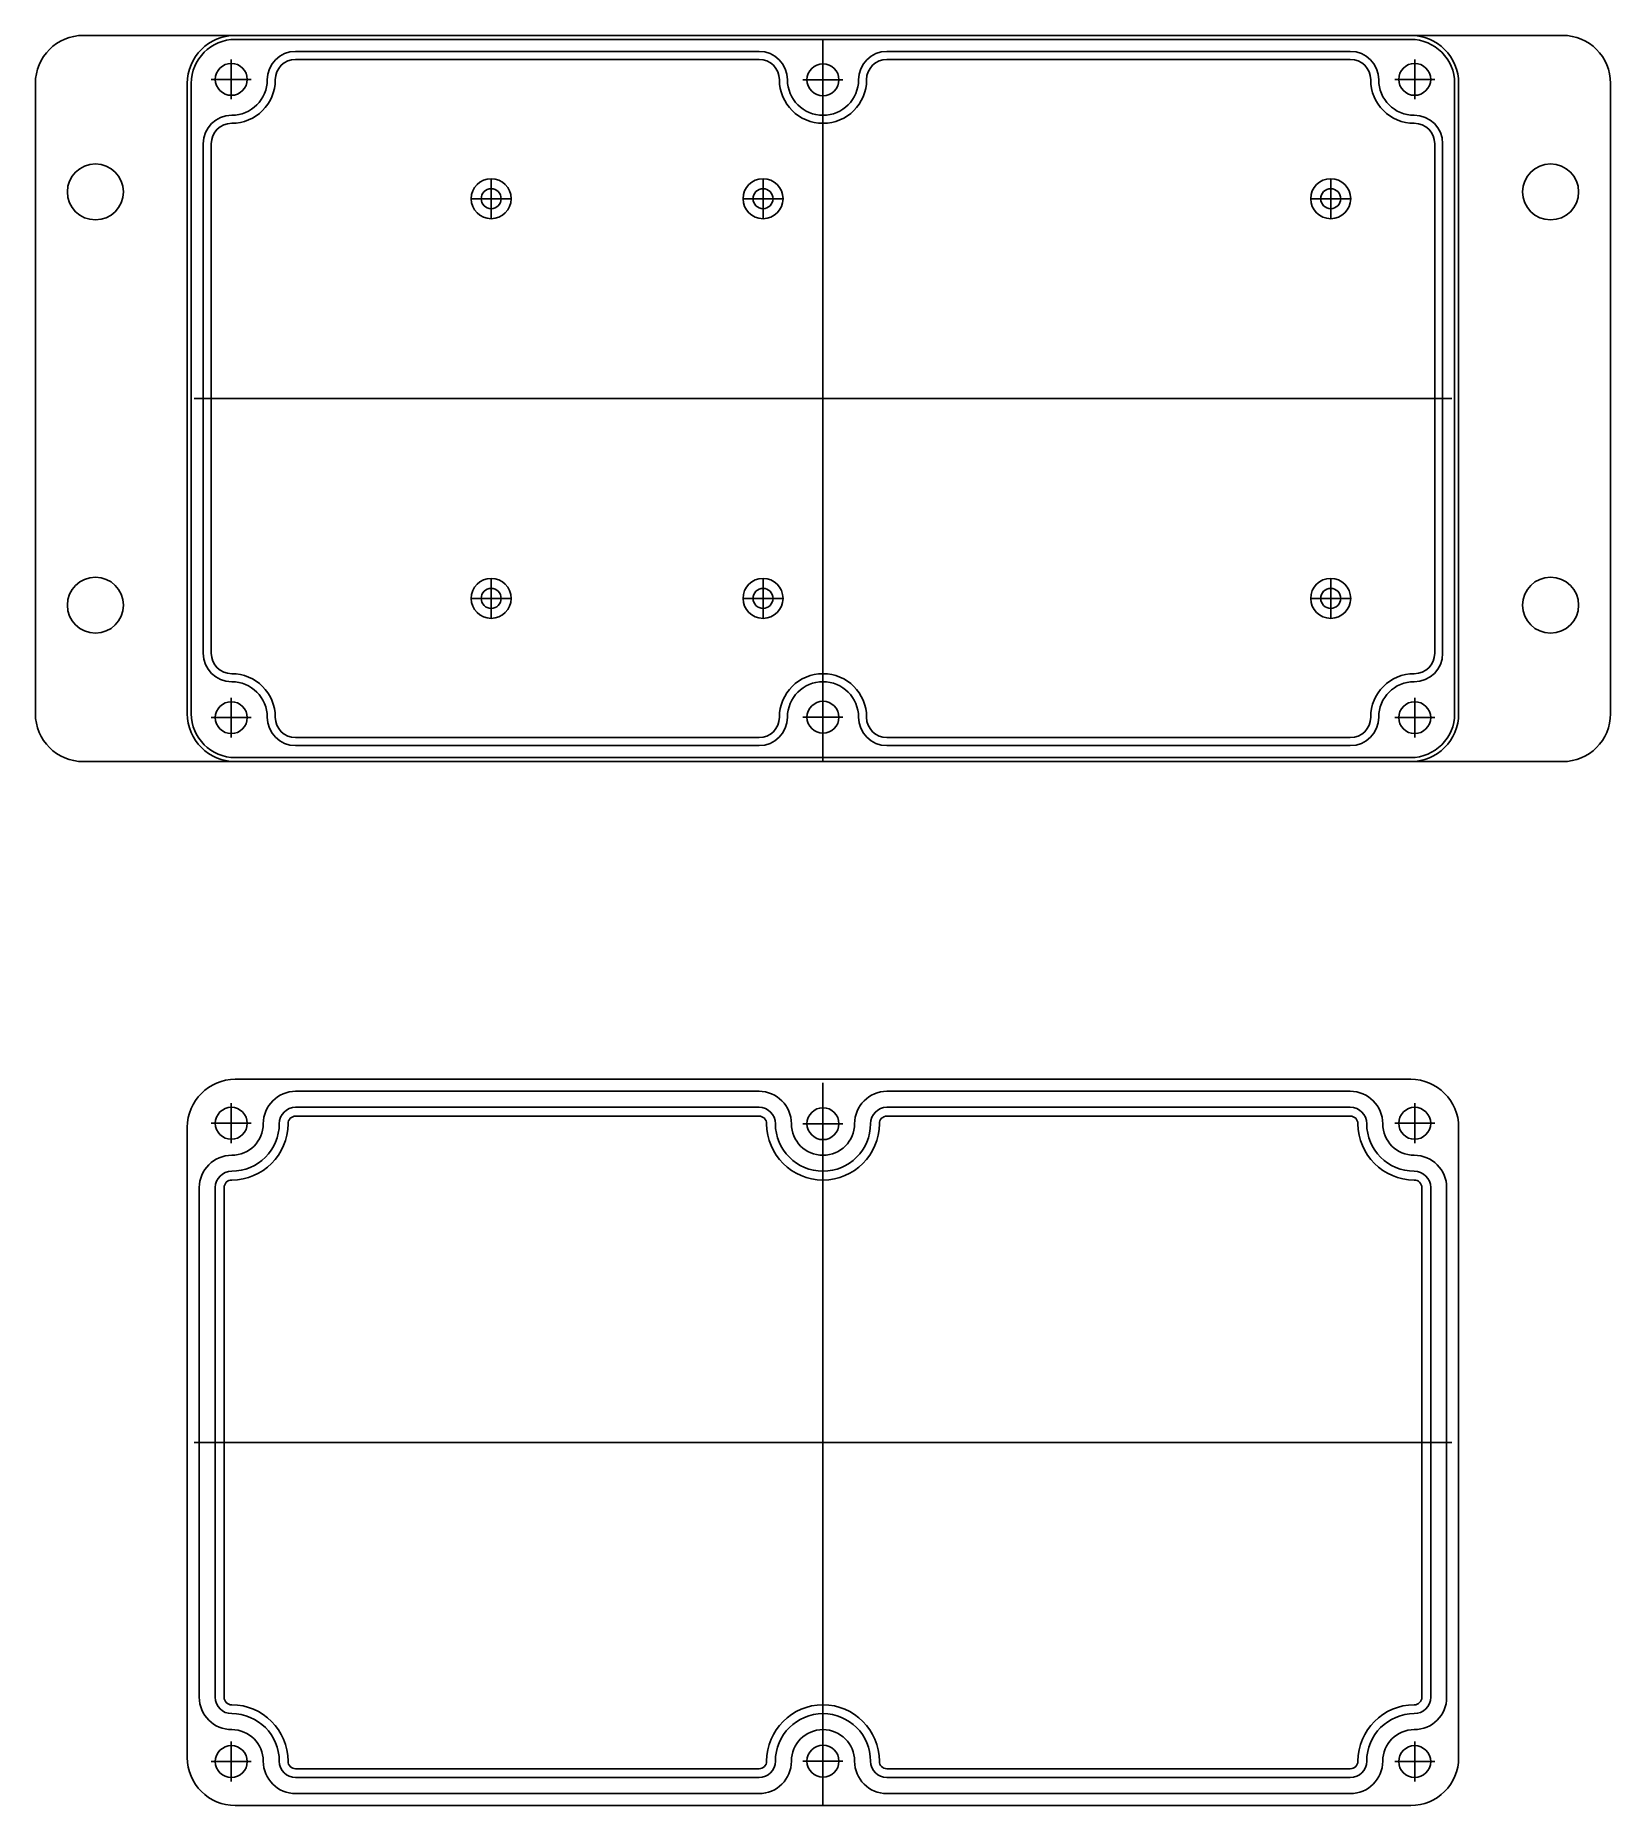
# Model space of a CAD drawing. Header units: millimetres. Extents: x 1121 to 1318, y 480 to 701.
import ezdxf

# ---------------------------------------------------------------- set-up
doc = ezdxf.new("R2010")
doc.units = ezdxf.units.MM
doc.layers.add('图层3', color=7, linetype='Continuous')

msp = doc.modelspace()

# ---------------------------------------------------------------- linework, layer by layer
for p, q in [((1311.57, 701.42), (1126.57, 701.42)), ((1292.57, 700.92), (1145.57, 700.92)), ((1219.07, 610.57), (1219.07, 700.99)), ((1211.07, 699.42), (1153.12, 699.42)), ((1211.07, 698.42), (1153.12, 698.42)), ((1285.02, 699.42), (1227.07, 699.42)), ((1285.02, 698.42), (1227.07, 698.42)), ((1120.57, 616.57), (1120.57, 695.42)), ((1139.57, 616.57), (1139.57, 695.42)), ((1140.07, 616.57), (1140.07, 695.42)), ((1298.07, 616.57), (1298.07, 695.42)), ((1298.57, 616.57), (1298.57, 695.42)), ((1317.57, 616.57), (1317.57, 695.42)), ((1141.57, 624.12), (1141.57, 687.87)), ((1142.57, 624.12), (1142.57, 687.87)), ((1295.57, 624.12), (1295.57, 687.87)), ((1296.57, 624.12), (1296.57, 687.87)), ((1297.72, 655.99), (1140.42, 655.99)), ((1211.07, 613.57), (1153.12, 613.57)), ((1285.02, 613.57), (1227.07, 613.57)), ((1211.07, 612.57), (1153.12, 612.57)), ((1285.02, 612.57), (1227.07, 612.57)), ((1311.57, 610.57), (1126.57, 610.57)), ((1292.57, 611.07), (1145.57, 611.07)), ((1292.57, 570.83), (1145.57, 570.83)), ((1211.07, 569.33), (1153.12, 569.33)), ((1219.07, 479.98), (1219.07, 570.4)), ((1285.02, 569.33), (1227.07, 569.33)), ((1211.07, 567.33), (1153.12, 567.33)), ((1285.02, 567.33), (1227.07, 567.33)), ((1139.57, 485.98), (1139.57, 564.83)), ((1211.07, 566.23), (1153.12, 566.23)), ((1285.02, 566.23), (1227.07, 566.23)), ((1298.57, 485.98), (1298.57, 564.83)), ((1141.07, 493.53), (1141.07, 557.28)), ((1143.07, 493.53), (1143.07, 557.28)), ((1144.17, 493.53), (1144.17, 557.28)), ((1293.97, 493.53), (1293.97, 557.28)), ((1295.07, 493.53), (1295.07, 557.28)), ((1297.07, 493.53), (1297.07, 557.28)), ((1297.72, 525.4), (1140.42, 525.4)), ((1211.07, 484.58), (1153.12, 484.58)), ((1211.07, 483.48), (1153.12, 483.48)), ((1285.02, 484.58), (1227.07, 484.58)), ((1285.02, 483.48), (1227.07, 483.48)), ((1211.07, 481.48), (1153.12, 481.48)), ((1285.02, 481.48), (1227.07, 481.48)), ((1292.57, 479.98), (1145.57, 479.98))]:
    msp.add_line(p, q)
for centre, radius, start, end in [((1126.57, 695.42), 6, 90, 180), ((1145.57, 695.42), 6, 90, 180), ((1145.57, 695.42), 5.5, 90, 180), ((1292.57, 695.42), 6, 360, 90), ((1292.57, 695.42), 5.5, 360, 90), ((1311.57, 695.42), 6, 360, 90), ((1153.12, 695.87), 3.55, 90, 180), ((1153.12, 695.87), 2.55, 90, 180), ((1211.07, 695.87), 3.55, 360, 90), ((1211.07, 695.87), 2.55, 360, 90), ((1227.07, 695.87), 3.55, 90, 180), ((1227.07, 695.87), 2.55, 90, 180), ((1285.02, 695.87), 3.55, 0, 90), ((1285.02, 695.87), 2.55, 0, 90), ((1145.12, 687.87), 3.55, 90, 180), ((1293.02, 687.87), 3.55, 0, 90), ((1145.12, 687.87), 2.55, 90, 180), ((1293.02, 687.87), 2.55, 0, 90), ((1145.12, 624.12), 3.55, 180, 270), ((1145.12, 624.12), 2.55, 180, 270), ((1293.02, 624.12), 2.55, 270, 0), ((1293.02, 624.12), 3.55, 270, 0), ((1126.57, 616.57), 6, 180, 270), ((1145.57, 616.57), 6, 180, 270), ((1145.57, 616.57), 5.5, 180, 270), ((1153.12, 616.12), 3.55, 180, 270), ((1153.12, 616.12), 2.55, 180, 270), ((1211.07, 616.12), 2.55, 270, 0), ((1211.07, 616.12), 3.55, 270, 0), ((1227.07, 616.12), 3.55, 180, 270), ((1227.07, 616.12), 2.55, 180, 270), ((1285.02, 616.12), 2.55, 270, 360), ((1285.02, 616.12), 3.55, 270, 360), ((1292.57, 616.57), 6, 270, 360), ((1292.57, 616.57), 5.5, 270, 360), ((1311.57, 616.57), 6, 270, 360), ((1145.57, 564.83), 6, 90, 180), ((1153.12, 565.28), 4.05, 90, 180), ((1211.07, 565.28), 4.05, 0, 90), ((1227.07, 565.28), 4.05, 90, 180), ((1285.02, 565.28), 4.05, 0, 90), ((1292.57, 564.83), 6, 0, 90), ((1153.12, 565.28), 2.05, 90, 180), ((1211.07, 565.28), 2.05, 0, 90), ((1227.07, 565.28), 2.05, 90, 180), ((1285.02, 565.28), 2.05, 0, 90), ((1153.12, 565.28), 0.95, 90, 180), ((1211.07, 565.28), 0.95, 0, 90), ((1227.07, 565.28), 0.95, 90, 180), ((1285.02, 565.28), 0.95, 0, 90), ((1145.12, 557.28), 4.05, 90, 180), ((1293.02, 557.28), 4.05, 0, 90), ((1145.12, 557.28), 2.05, 90, 180), ((1145.12, 557.28), 0.95, 90, 180), ((1293.02, 557.28), 2.05, 0, 90), ((1293.02, 557.28), 0.95, 0, 90), ((1145.12, 493.53), 4.05, 180, 270), ((1145.12, 493.53), 2.05, 180, 270), ((1145.12, 493.53), 0.95, 180, 270), ((1293.02, 493.53), 4.05, 270, 0), ((1293.02, 493.53), 2.05, 270, 0), ((1293.02, 493.53), 0.95, 270, 0), ((1145.57, 485.98), 6, 180, 270), ((1153.12, 485.53), 4.05, 180, 270), ((1153.12, 485.53), 2.05, 180, 270), ((1153.12, 485.53), 0.95, 180, 270), ((1211.07, 485.53), 4.05, 270, 0), ((1211.07, 485.53), 2.05, 270, 0), ((1211.07, 485.53), 0.95, 270, 0), ((1227.07, 485.53), 4.05, 180, 270), ((1227.07, 485.53), 2.05, 180, 270), ((1227.07, 485.53), 0.95, 180, 270), ((1285.02, 485.53), 4.05, 270, 0), ((1285.02, 485.53), 2.05, 270, 0), ((1285.02, 485.53), 0.95, 270, 0), ((1292.57, 485.98), 6, 270, 0)]:
    msp.add_arc(centre, radius, start, end)
at = {"layer": '图层3'}
for p, q in [((1145.07, 698.42), (1145.07, 693.42)), ((1219.07, 693.37), (1219.07, 698.37)), ((1293.07, 698.42), (1293.07, 693.42)), ((1142.57, 695.92), (1147.57, 695.92)), ((1216.57, 695.87), (1221.57, 695.87)), ((1295.57, 695.92), (1290.57, 695.92)), ((1177.57, 678.49), (1177.57, 683.49)), ((1211.57, 678.49), (1211.57, 683.49)), ((1282.57, 678.49), (1282.57, 683.49)), ((1175.07, 680.99), (1180.07, 680.99)), ((1209.07, 680.99), (1214.07, 680.99)), ((1280.07, 680.99), (1285.07, 680.99)), ((1177.57, 628.49), (1177.57, 633.49)), ((1211.57, 628.49), (1211.57, 633.49)), ((1282.57, 628.49), (1282.57, 633.49)), ((1175.07, 630.99), (1180.07, 630.99)), ((1209.07, 630.99), (1214.07, 630.99)), ((1280.07, 630.99), (1285.07, 630.99)), ((1145.07, 613.57), (1145.07, 618.57)), ((1219.07, 613.62), (1219.07, 618.62)), ((1219.07, 613.62), (1219.07, 618.62)), ((1293.07, 613.57), (1293.07, 618.57)), ((1142.57, 616.07), (1147.57, 616.07)), ((1216.57, 616.12), (1221.57, 616.12)), ((1295.57, 616.07), (1290.57, 616.07)), ((1145.07, 567.83), (1145.07, 562.83)), ((1219.07, 562.78), (1219.07, 567.78)), ((1293.07, 567.83), (1293.07, 562.83)), ((1142.57, 565.33), (1147.57, 565.33)), ((1216.57, 565.28), (1221.57, 565.28)), ((1295.57, 565.33), (1290.57, 565.33)), ((1145.07, 482.98), (1145.07, 487.98)), ((1219.07, 483.03), (1219.07, 488.03)), ((1219.07, 483.03), (1219.07, 488.03)), ((1293.07, 482.98), (1293.07, 487.98)), ((1142.57, 485.48), (1147.57, 485.48)), ((1216.57, 485.53), (1221.57, 485.53)), ((1295.57, 485.48), (1290.57, 485.48))]:
    msp.add_line(p, q, dxfattribs=at)
for centre, radius in [((1145.07, 695.92), 2), ((1219.07, 695.87), 2), ((1293.07, 695.92), 2), ((1128.07, 681.84), 3.5), ((1310.07, 681.84), 3.5), ((1177.57, 680.99), 2.5), ((1177.57, 680.99), 1.25), ((1211.57, 680.99), 2.5), ((1211.57, 680.99), 1.25), ((1282.57, 680.99), 2.5), ((1282.57, 680.99), 1.25), ((1128.07, 630.14), 3.5), ((1177.57, 630.99), 2.5), ((1211.57, 630.99), 2.5), ((1282.57, 630.99), 2.5), ((1310.07, 630.14), 3.5), ((1177.57, 630.99), 1.25), ((1211.57, 630.99), 1.25), ((1282.57, 630.99), 1.25), ((1145.07, 616.07), 2), ((1219.07, 616.12), 2), ((1293.07, 616.07), 2), ((1145.07, 565.33), 2), ((1219.07, 565.28), 2), ((1293.07, 565.33), 2), ((1145.07, 485.48), 2), ((1219.07, 485.53), 2), ((1293.07, 485.48), 2)]:
    msp.add_circle(centre, radius, dxfattribs=at)
for centre, radius, start, end in [((1145.12, 695.87), 5.45, 270, 0), ((1145.12, 695.87), 5.45, 270, 0), ((1145.12, 695.87), 4.45, 270, 0), ((1219.07, 695.87), 5.45, 180, 0), ((1219.07, 695.87), 4.45, 180, 0), ((1293.02, 695.87), 5.45, 180, 270), ((1293.02, 695.87), 4.45, 180, 270), ((1145.12, 616.12), 5.45, 0, 90), ((1145.12, 616.12), 4.45, 0, 90), ((1219.07, 616.12), 5.45, 360, 180), ((1219.07, 616.12), 4.45, 360, 180), ((1293.02, 616.12), 5.45, 90, 180), ((1293.02, 616.12), 4.45, 90, 180), ((1145.12, 565.28), 5.95, 270, 0), ((1145.12, 565.28), 3.95, 270, 0), ((1145.12, 565.28), 7.05, 270, 0), ((1219.07, 565.28), 7.05, 180, 0), ((1219.07, 565.28), 5.95, 180, 0), ((1219.07, 565.28), 3.95, 180, 0), ((1293.02, 565.28), 7.05, 180, 270), ((1293.02, 565.28), 5.95, 180, 270), ((1293.02, 565.28), 3.95, 180, 270), ((1145.12, 485.53), 7.05, 0, 90), ((1219.07, 485.53), 7.05, 360, 180), ((1293.02, 485.53), 7.05, 90, 180), ((1145.12, 485.53), 5.95, 0, 90), ((1145.12, 485.53), 3.95, 0, 90), ((1219.07, 485.53), 5.95, 360, 180), ((1219.07, 485.53), 3.95, 360, 180), ((1293.02, 485.53), 5.95, 90, 180), ((1293.02, 485.53), 3.95, 90, 180)]:
    msp.add_arc(centre, radius, start, end, dxfattribs=at)

doc.saveas('drawing.dxf')
